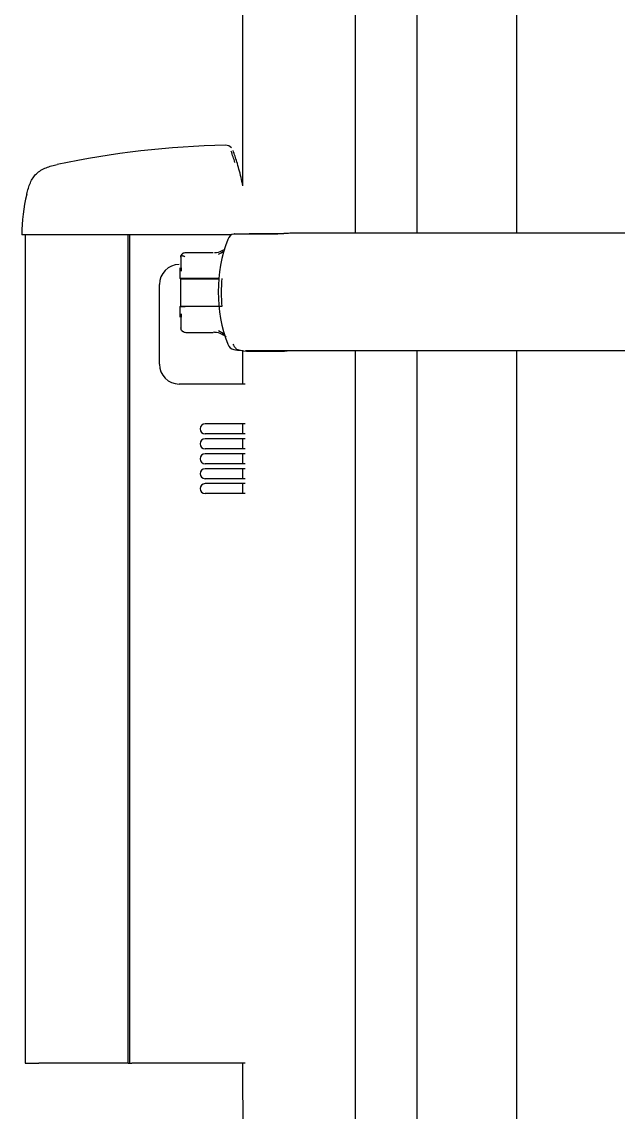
# Model space of a CAD drawing. Header units: millimetres. Extents: x -6176 to 11988, y -1403 to 10916.
# Drawn here: x -5793 to -5493, y 5962 to 6510 of the extents above; entities that cross this region are included whole.
import ezdxf

# ---------------------------------------------------------------- set-up
doc = ezdxf.new("R2010")
doc.units = ezdxf.units.MM

# ---------------------------------------------------------------- blocks, each defined once
blk = doc.blocks.new('A$C17CA5FEC')
at = {"color": 0, "linetype": 'Continuous'}
for p, q in [((-0.07195256595071697, 2.199990409293605), (-0.07194495759271291, 1.012655168195124)), ((-0.01549255433494068, 2.199989747970903), (-0.01548479403493985, 0.9889429973354709)), ((0.01546435958893966, 2.199988939686591), (0.0154721198829364, 0.9889429973354709)), ((0.06574577680473936, 0.9889429973354709), (0.0657450434427318, 1.103389112051445)), ((-0.1756712334702968, 0.9881104778232839), (-0.1828009014022669, 0.9881104778232839)), ((-0.181149025760277, 0.9881104778232839), (-0.181149025760277, 0.5720398625508096)), ((-0.1657900216723363, 0.9881104778232839), (-0.1756712334702968, 0.9881104778232839)), ((-0.07745028730069237, 0.9881104778232839), (-0.1657900216723363, 0.9881104778232839)), ((-0.1293550568424848, 0.5720398625508096), (-0.1293550568424848, 0.9881104778232839)), ((-0.1287612358644878, 0.9881104778232839), (-0.1287612358644878, 0.5721976500444725)), ((-0.07595964408469769, 0.9885332649973861), (-0.05432564892278435, 0.9885332649973861)), ((-0.05351233428078928, 0.9885841099840036), (-0.06711084552473068, 0.9885841099840036)), ((0.1508278446163942, 0.9889429973354709), (-0.04449623458082641, 0.9889429973354709)), ((-0.1030606262805875, 0.9776052394281578), (-0.1029546241925914, 0.9697381623045658)), ((-0.1011562112905935, 0.9772161582259287), (-0.1008994414485969, 0.9769788792600593)), ((-0.1004382060826003, 0.9790841099838872), (-0.1004633270245989, 0.9790841099838872)), ((-0.08676340577465425, 0.9790841284811904), (-0.1004382060826003, 0.9790841099838872)), ((-0.1034633270245919, 0.9714884650293243), (-0.1034633270245919, 0.9661341099836136)), ((-0.1027937046765928, 0.9714884650293243), (-0.102758297332592, 0.969740071817796)), ((-0.1026852737285893, 0.9661341099836136), (-0.1034633269765877, 0.9661341099836136)), ((-0.1029633270245895, 0.9520341099832876), (-0.1029633270245895, 0.9660341099843208)), ((-0.1029633270245895, 0.9660341099843208), (-0.08392812593866239, 0.9660341099843208)), ((-0.1007856781166012, 0.9661341099836136), (-0.1026852798065931, 0.9661341099836136)), ((-0.08391937130466687, 0.9661341099636047), (-0.1007856757865966, 0.966134109734412)), ((-0.1137612358645441, 0.9231169058639352), (-0.1137612358645441, 0.9631169058629894)), ((-0.1034633267985896, 0.9520341099832876), (-0.1026852736205939, 0.9520341099832876)), ((-0.1034633270245919, 0.9520341099832876), (-0.1034633270245919, 0.9466797555123776)), ((-0.1029546237005903, 0.9484300592084765), (-0.1030606253505866, 0.9405629794346169)), ((-0.1027582956565922, 0.9484281496497715), (-0.1027937022225913, 0.9466797555123776)), ((-0.1026852800445894, 0.9520341099832876), (-0.1007856781245948, 0.9520341099832876)), ((-0.1007856756786012, 0.9520341099832876), (-0.1026852736205939, 0.9520341099832876)), ((-0.08239501458466947, 0.9520341099832876), (-0.1007856756786012, 0.9520341102470411)), ((-0.1004633270245989, 0.9390841099830141), (-0.1004382060826003, 0.9390841099830141)), ((-0.1004382060826003, 0.9390841099830141), (-0.08676340578465158, 0.9390840932010178)), ((-0.08609126402465961, 0.9392601787803869), (-0.08676340587465603, 0.9390841099830141)), ((-0.07432207919070066, 0.9304424234705948), (-0.07322936171670591, 0.9300759844954882)), ((-0.07194442836871673, 0.9300663541853282), (-0.07194431975871396, 0.913116905863717)), ((-0.0704570256067214, 0.9299429973361839), (0.176788633396292, 0.9299429973361839)), ((-0.06711084552473068, 0.9295841099847166), (-0.05351233428078928, 0.9295841099847166)), ((-0.01548441596693806, 0.9299429973361839), (-0.01547845689493954, -1.010353844321799e-05)), ((0.01547249795093819, 0.9299429973361839), (0.01547845702893369, -1.091182275558822e-05)), ((0.06575174913073312, 0.05692175420335843), (0.06574615487273405, 0.9299429973361839)), ((-0.07076123586471539, 0.913116905863717), (-0.1037612358645887, 0.913116905863717)), ((-0.07076123586471539, 0.8931169058632804), (-0.09077604713463927, 0.8931169058632804)), ((-0.07194419159871046, 0.8931169058632804), (-0.07194415956071509, 0.8881169058640808)), ((-0.07076123586471539, 0.8881169058640808), (-0.09077604713463927, 0.8881169058640808)), ((-0.07076123586471539, 0.8856169058635714), (-0.09077604713463927, 0.8856169058635714)), ((-0.07194414354071199, 0.8856169058635714), (-0.07194411150071289, 0.8806169058643718)), ((-0.07076123586471539, 0.8806169058643718), (-0.09077604713463927, 0.8806169058643718)), ((-0.07076123586471539, 0.8781169058638625), (-0.09077604713463927, 0.8781169058638625)), ((-0.07194409548070979, 0.8781169058638625), (-0.0719440634407178, 0.8731169058646628)), ((-0.07076123586471539, 0.8731169058646628), (-0.09077604713463927, 0.8731169058646628)), ((-0.07076123586471539, 0.8706169058641535), (-0.09077604713463927, 0.8706169058641535)), ((-0.0719440474207147, 0.8706169058641535), (-0.0719440153807156, 0.8656169058649539)), ((-0.07076123586471539, 0.8656169058649539), (-0.09077604713463927, 0.8656169058649539)), ((-0.07076123586471539, 0.8631169058644446), (-0.09077604713463927, 0.8631169058644446)), ((-0.0719439993607125, 0.8631169058644446), (-0.07194396732271713, 0.8581169058634259)), ((-0.07076123586471539, 0.8581169058634259), (-0.09077604713463927, 0.8581169058634259)), ((-0.181149025760277, 0.5720398625508096), (-0.1742400996683031, 0.5720398625508096)), ((-0.1643550568423464, 0.5720398625508096), (-0.1742400996683031, 0.5720398625508096)), ((-0.1293550568424848, 0.5720398625508096), (-0.1643550568423464, 0.5720398625508096)), ((-0.1293550568424848, 0.5721976500444725), (-0.1287612358644878, 0.5721976500444725)), ((-0.1287612358644878, 0.5721976500444725), (-0.1275612358644906, 0.5721976500444725)), ((-0.07076123586471539, 0.5721976500444725), (-0.1275612358644906, 0.5721976500444725)), ((-0.07194213517271209, 0.5721976500444725), (-0.07193846851071584, -9.442215741728432e-06))]:
    blk.add_line(p, q, dxfattribs=at)
for centre, radius, start, end in [((-0.07160090140271791, 0.583110477824448), 0.4499999999982006, 91.14657352741126, 101.9849207402165), ((-0.08046785888868158, 1.029116891832018), 0.003888403887569299, 41.96926195421155, 92.08373285577218), ((-0.1944009014022257, 0.9881104778251029), 0.1239999999991365, 17.02738805696524, 19.76144659614353), ((-0.1944009014022257, 0.9881104778251029), 0.1249999999993829, 17.02738805696524, 19.76144659614353), ((-0.1944009014022257, 0.9881104778251029), 0.1249999999993645, 15.25924627019189, 17.02738805696524), ((-0.1944009014022257, 0.9881104778232839), 0.1249999999995035, 11.35465769344707, 15.25924627019189), ((-0.09780090140260711, 0.9881104778232839), 0.08499999999966004, 166.0974301066791, 180), ((-0.08600308436865589, 0.9862023889381817), 0.007056290696710371, 268.701951257683, 301.8613817821538), ((-0.08645269334465411, 0.9904144038900995), 0.01102587503516421, 292.2469263524869, 301.4849976385452), ((-0.1004633270245989, 0.976084109983276), 0.002999999999987887, 90, 109.6402234933317), ((-0.1037612358645887, 0.9631169058629894), 0.00999999999995999, 90, 180), ((-0.1004633270245989, 0.9420841099836252), 0.002999999999987993, 250.2385255681723, 270), ((-0.08600329499665804, 0.9319641218662582), 0.007058013261685031, 58.1362942858939, 91.29505211561111), ((-0.08645276164865834, 0.9277537091493286), 0.01102598878604585, 55.96530174071736, 67.74764428156526), ((-0.1037612358645887, 0.9231169058639352), 0.00999999999996002, 180, 270), ((-0.09077604713463927, 0.8906169058645901), 0.002499999999990053, 90, 270), ((-0.09077604713463927, 0.8831169058648811), 0.002499999999990053, 90, 270), ((-0.09077604713463927, 0.8756169058633532), 0.002499999999989943, 90, 270), ((-0.09077604713463927, 0.8681169058636442), 0.002499999999990053, 90, 270), ((-0.09077604713463927, 0.8606169058639352), 0.002499999999990053, 90, 270)]:
    blk.add_arc(centre, radius, start, end, dxfattribs=at)
for centre, major_axis, ratio, start_param, end_param in [((-0.03704827055085502, 0.9594429973349179), (8.68926874240516e-16, -0.05999999999975951), 0.7860883542, 4.259664527960945, 5.165113432808401), ((-0.07592759490869838, 0.9835009401504067), (-3.038576541729921e-16, 0.004999999999980217), 0.7860883542000001, 0.126871534722096, 1.118071874371172), ((-0.0704570294087219, 0.9289430368298781), (9.879888157817361e-09, 0.05999996050538565), 0.7860886072, 0.1169331292770296, 0.1268717058328598), ((-0.06711084552473068, 0.9285841099845129), (-2.945923541639013e-16, -0.05999999999982766), 0.7860883542000001, 3.141592653589793, 3.176591419077831), ((-0.05351233428078928, 0.9285841099845129), (-1.788641131534738e-15, -0.05999999999973797), 0.7860883542, 3.141592653589793, 3.182763908877243), ((-0.09318841921862742, 0.992134993777654), (0.01765726861535455, -0.003496725685287361), 0.8529542602, 5.414347039880444, 5.599425299382666), ((-0.03555643291286259, 0.9590841099834506), (-6.425238801711962e-15, -0.05999999999974952), 0.7860883542, 4.594616914280508, 4.830161046489057), ((-0.09318818529862938, 0.9260342979523557), (0.01765695955509989, 0.003495554763941143), 0.8529062905, 0.6639039276237374, 0.8688895815879635), ((-0.07592759490869838, 0.9353850545230671), (3.711785149947406e-16, -0.004999999999979328), 0.7860883542000001, 5.165113432808269, 6.156313772456079), ((-0.0704570256067214, 0.9899429973374936), (-3.753295419809668e-15, 0.05999999999982047), 0.7860883542, 3.01472111886678, 3.093087628762278), ((-0.06711084552473068, 0.9895841099842073), (2.112737423234894e-16, 0.05999999999977949), 0.7860883542, 3.014721118893151, 3.141592653589798), ((-0.05351233428078928, 0.9895841099842073), (3.262004315249342e-16, 0.05999999999974085), 0.7860883542, 3.1415926535898, 3.251022342290348)]:
    blk.add_ellipse(centre, major_axis=major_axis, ratio=ratio, start_param=start_param, end_param=end_param, dxfattribs=at)
for points, knots in [([(-0.1803080854281518, 1.008544874910513), (-0.1800694651805301, 1.00951257790075), (-0.179814208565638, 1.0104716107071), (-0.1792313286437306, 1.01234857129748), (-0.178903492475996, 1.013265966519612), (-0.1781357139902298, 1.015019310043499), (-0.1776955588115001, 1.015854725783356), (-0.1766715728722872, 1.017404729516784), (-0.1760875292510988, 1.018118784948456), (-0.1747587528433812, 1.019403625168707), (-0.1740117434270658, 1.019975136498033), (-0.1723846256675259, 1.02097294496707), (-0.1715063207717407, 1.021398826613222), (-0.1696929268478655, 1.022117714033811), (-0.1687596412672079, 1.022410304316509), (-0.1668990617471167, 1.022903978089744), (-0.1659735712551083, 1.023104646086722), (-0.1650486039943999, 1.023300808114072)], [0, 0, 0, 0, 0.1250000000000001, 0.1250000000000001, 0.2500000000000001, 0.2500000000000001, 0.3750000000000002, 0.3750000000000002, 0.5000000000000002, 0.5000000000000002, 0.6250000000000002, 0.6250000000000002, 0.7500000000000001, 0.7500000000000001, 0.875, 0.875, 1, 1, 1, 1]), ([(-0.04449623128409286, 0.9889429973354709), (-0.04485540219568662, 0.9889429969989578), (-0.04563047706410117, 0.9889324088817375), (-0.04691561012577949, 0.9888870934337319), (-0.04827391538999137, 0.988819164225788), (-0.04928200878212863, 0.9887605013118446), (-0.04990753845700624, 0.9887235398982739), (-0.05016551724595075, 0.9887082879304216), (-0.05042161210359808, 0.9886932006284042), (-0.05067548910134434, 0.9886783610199927), (-0.05092678877903722, 0.9886638528696494), (-0.05117515875105028, 0.9886497589650389), (-0.05142024458091754, 0.9886361612643668), (-0.05166168965471485, 0.9886231403779675), (-0.05189918093341106, 0.9886107643324067), (-0.05213240683450948, 0.9885990985148965), (-0.05236105564538462, 0.988588205384076), (-0.05258481549959981, 0.9885781443281303), (-0.05280337421208969, 0.9885689714756154), (-0.05301641966963899, 0.9885607394444378), (-0.05322363814156006, 0.9885534973818721), (-0.05342472035801649, 0.9885472898622538), (-0.05361933860321955, 0.9885421600756672), (-0.05380723198663873, 0.98853813691494), (-0.05398788795758236, 0.9885352822457207), (-0.05416173100700661, 0.9885335134240449), (-0.05427100194248169, 0.9885333478196117), (-0.0543256489225854, 0.9885332649992051)], [0.4999794615209007, 0.4999794615209007, 0.4999794615209007, 0.4999794615209007, 0.562210911892059, 0.6246375037437988, 0.6870634663570812, 0.7494897734206902, 0.7614181404858837, 0.7733466260311049, 0.7852751303347085, 0.7972035097483023, 0.8091316469617154, 0.821059521273732, 0.8329872788726612, 0.8449152640431972, 0.856843735375486, 0.8687727082270451, 0.8807020266480168, 0.8926314346131782, 0.9045606472293091, 0.9164894219341312, 0.9284176297091841, 0.9403453263199952, 0.952272823573287, 0.9642007605423446, 0.976130174658022, 0.9880625724949476, 1, 1, 1, 1]), ([(-0.1026102493608931, 0.9780730631537153), (-0.1026359140322839, 0.9780635685619927), (-0.1026840984046871, 0.9780430814462306), (-0.1028055157199148, 0.9778792808101571), (-0.1029395192420779, 0.9776350419342634), (-0.1030868525668325, 0.9772581829456612), (-0.1031498279429286, 0.9769663532424602), (-0.1031885051073616, 0.9767818686268583)], [0, 0, 0, 0, 0.1544695503227736, 0.3354244851054277, 0.5311824086635413, 0.7497191802645456, 1, 1, 1, 1]), ([(-0.1030985951342629, 0.9772834859268187), (-0.1030553271863681, 0.9773562426853459), (-0.1029367927653411, 0.977473264281798), (-0.1026683282617853, 0.9775791800984734), (-0.1023858433903442, 0.977608840654284), (-0.1021253453756401, 0.9775936263304175), (-0.1019146154697665, 0.9775605845152313), (-0.101740645512379, 0.9775158103384456), (-0.1016133572865954, 0.9774726742416533), (-0.1015367318723932, 0.9774433293532638), (-0.1014594156371444, 0.97741014139865), (-0.1013818499938353, 0.9773723817088467), (-0.1013049394149661, 0.9773283773483854), (-0.1012291486112744, 0.9772777720245358), (-0.1011805298055322, 0.9772367015466443), (-0.1011562105058985, 0.977216157820294)], [0.2924493601886938, 0.2924493601886938, 0.2924493601886938, 0.2924493601886938, 0.4287590987377664, 0.551700606934075, 0.6746341465119783, 0.7359693424427916, 0.7973025819913877, 0.8586341099925482, 0.8788253102338697, 0.8990177434846162, 0.919213997079518, 0.939410027234584, 0.9596007342345936, 0.979791817361961, 1, 1, 1, 1]), ([(-0.1014765014272427, 0.9789078297671949), (-0.1014882185256454, 0.9789036239399138), (-0.1015789435402823, 0.9788703806152625), (-0.1017930571980443, 0.9787790300924826), (-0.1020863569226051, 0.978608411627647), (-0.1023761351912071, 0.978372021116229), (-0.1025406843812746, 0.9781857022317126), (-0.1026160918860697, 0.978083858233731), (-0.1026192259315195, 0.9780795934111666)], [0.2354654717813787, 0.2354654717813787, 0.2354654717813787, 0.2354654717813787, 0.2444704678758495, 0.3055798681542965, 0.4085319331032258, 0.511454206664415, 0.6143885064452088, 0.6188743914935239, 0.6188743914935239, 0.6188743914935239, 0.6188743914935239]), ([(-0.1014802863966153, 0.9392617282264837), (-0.1014910172386649, 0.9392655971387285), (-0.1015806929651433, 0.9392985445483646), (-0.101793432754576, 0.9393894104741776), (-0.1020861739263026, 0.9395597796665243), (-0.1023755041162815, 0.9397956780940149), (-0.1026171741657933, 0.9400689240064821), (-0.102760507887929, 0.9402977234512946), (-0.102835208465585, 0.9404476544368663), (-0.102852833889493, 0.9404854521253583), (-0.1028589783392988, 0.9404989490394655)], [0.2366716053555575, 0.2366716053555575, 0.2366716053555575, 0.2366716053555575, 0.2449464233657136, 0.3061781297959837, 0.4090505213565078, 0.5119028030428288, 0.6147464962129898, 0.7175698998834878, 0.7392688405035177, 0.7511670733042334, 0.7511670733042334, 0.7511670733042334, 0.7511670733042334]), ([(-0.07680693860235976, 0.9331051548670075), (-0.07652611232973072, 0.9325136787847441), (-0.07603221911470825, 0.9315807629518531), (-0.07501418188096665, 0.9306567487783468), (-0.07442771727629349, 0.9304747088681324), (-0.07432207919085698, 0.9304424234687758)], [0, 0, 0, 0, 0.4743004736867546, 0.9187789016066368, 1, 1, 1, 1])]:
    blk.add_open_spline(points, degree=3, knots=knots, dxfattribs=at)
blk.add_open_spline([(-0.1031874849994878, 0.9413824539260531), (-0.1031122487323444, 0.9408061724097934), (-0.1029948484767402, 0.9405155264157656), (-0.1028352842326896, 0.94051051594397)], degree=3, dxfattribs=at)

msp = doc.modelspace()

# ---------------------------------------------------------------- block references
at = {"color": 0, "xscale": 1000, "yscale": 1000, "zscale": 1000}
msp.add_blockref('A$C17CA5FEC', (-5609.855921383573, 5414.52818458071), dxfattribs=at)

doc.saveas('drawing.dxf')
